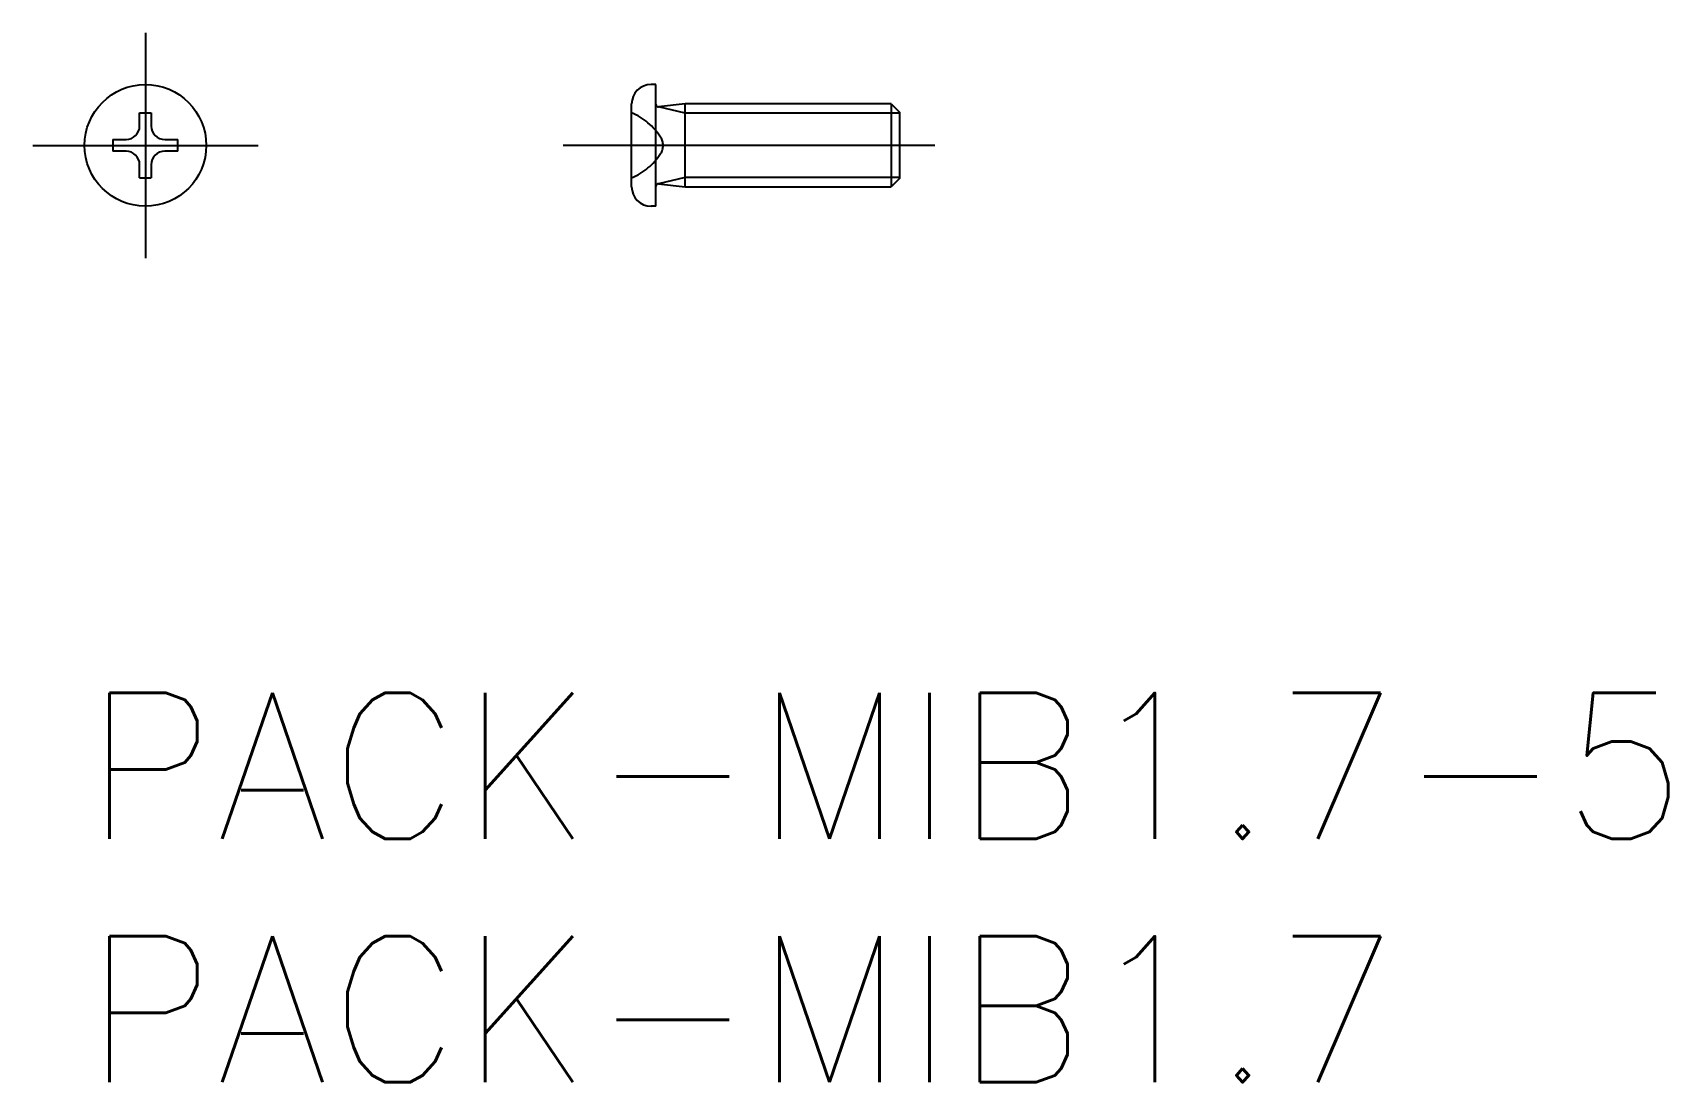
# Model space of a CAD drawing. Extents: x -1.1 to 32.5, y -8 to 13.6.
import ezdxf

# ---------------------------------------------------------------- set-up
doc = ezdxf.new("R2010")
doc.units = 0
doc.header["$LTSCALE"] = 0.5
doc.linetypes.add('CENTER', pattern=[50.8, 31.75, -6.35, 6.35, -6.35])
doc.linetypes.add('DASHED', pattern=[19.05, 12.7, -6.35])
for name, color, linetype in [('MSM_CENTER', 1, 'CENTER'), ('MSM_CONTINUOUS', 7, 'CONTINUOUS'), ('MSM_DASHED', 4, 'DASHED'), ('MSM_NARROW', 5, 'CONTINUOUS'), ('MSM_PART_NUMBER', 7, 'CONTINUOUS')]:
    doc.layers.add(name, color=color, linetype=linetype)
doc.styles.get("Standard").update_dxf_attribs({"font": 'txt.shx', "height": 1, "bigfont": 'bigfont.shx'})

# ---------------------------------------------------------------- blocks, each defined once
blk = doc.blocks.new('*U2')
at = {"layer": 'MSM_PART_NUMBER'}
blk.add_text('PACK-MIB1.7-5', height=3, dxfattribs=at).set_placement((0, -3))
blk = doc.blocks.new('*U3')
at = {"layer": 'MSM_PART_NUMBER'}
blk.add_text('PACK-MIB1.7', height=3, dxfattribs=at).set_placement((0, -8))

msp = doc.modelspace()

# ---------------------------------------------------------------- linework, layer by layer
at = {"layer": 'MSM_CENTER'}
for p, q in [((1.25, 13.565), (1.25, 8.935)), ((-1.065, 11.25), (3.565, 11.25)), ((17.466, 11.25), (9.827, 11.25))]:
    msp.add_line(p, q, dxfattribs=at)
at = {"layer": 'MSM_CONTINUOUS'}
for p, q in [((11.736, 12.5), (11.636, 12.5)), ((11.736, 10), (11.736, 12.5)), ((11.236, 10.4), (11.236, 12.1)), ((12.336, 12.1), (11.786, 12.039)), ((16.566, 12.1), (12.336, 12.1)), ((12.336, 10.4), (12.336, 12.1)), ((16.566, 12.1), (16.566, 10.4)), ((16.566, 12.1), (16.736, 11.93)), ((1.131, 11.918), (1.369, 11.918)), ((1.131, 11.647), (1.131, 11.918)), ((1.369, 11.918), (1.369, 11.647)), ((16.736, 11.93), (16.736, 10.57)), ((0.582, 11.369), (0.853, 11.369)), ((0.582, 11.369), (0.582, 11.131)), ((0.853, 11.131), (0.582, 11.131)), ((1.647, 11.369), (1.918, 11.369)), ((1.918, 11.131), (1.647, 11.131)), ((1.918, 11.131), (1.918, 11.369)), ((1.131, 10.582), (1.131, 10.853)), ((1.369, 10.853), (1.369, 10.582)), ((1.131, 10.582), (1.369, 10.582)), ((11.786, 10.461), (12.336, 10.4)), ((16.736, 10.57), (16.566, 10.4)), ((12.336, 10.4), (16.566, 10.4)), ((11.736, 10), (11.636, 10))]:
    msp.add_line(p, q, dxfattribs=at)
msp.add_circle((1.25, 11.25), 1.25, dxfattribs=at)
for centre, radius, start, end in [((11.636, 12.1), 0.4, 90, 180), ((11.786, 12.089), 0.05, 180, 270), ((0.853, 11.647), 0.278, 270, 0), ((1.647, 11.647), 0.278, 180, 270), ((0.853, 10.853), 0.278, 0, 90), ((1.647, 10.853), 0.278, 90, 180), ((11.786, 10.411), 0.05, 90, 180), ((11.636, 10.4), 0.4, 180, 270)]:
    msp.add_arc(centre, radius, start, end, dxfattribs=at)
at = {"layer": 'MSM_DASHED'}
for centre, radius, start, end in [((10.733, 10.716), 1.303, 32.6883, 67.3139), ((11.583, 11.25), 0.3, 325.5491, 34.4509), ((10.733, 11.784), 1.303, 292.6861, 327.3117)]:
    msp.add_arc(centre, radius, start, end, dxfattribs=at)
at = {"layer": 'MSM_NARROW'}
for p, q in [((12.336, 11.91), (11.786, 12.039)), ((16.736, 11.91), (12.336, 11.91)), ((12.336, 10.589), (11.786, 10.461)), ((16.736, 10.589), (12.336, 10.589))]:
    msp.add_line(p, q, dxfattribs=at)

# ---------------------------------------------------------------- block references
at = {"layer": 'MSM_CONTINUOUS'}
for name in ['*U2', '*U3']:
    msp.add_blockref(name, (0, 0), dxfattribs=at)

doc.saveas('drawing.dxf')
